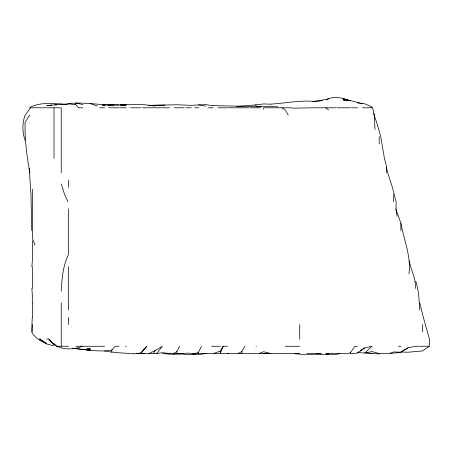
<?xml version="1.0" encoding="UTF-8"?>
<svg xmlns="http://www.w3.org/2000/svg" width="452" height="452" viewBox="0 0 452 452"><rect width="100%" height="100%" fill="white"/><g stroke="black" fill="none" stroke-linecap="round" stroke-linejoin="round"><path stroke-width="0.68" d="M299.71 339.034L299.71 324.581M32.261 302.902L32.358 295.676L31.86 288.449M429.236 346.26L415.326 346.26L408.099 347.774L400.873 352.04L408.099 352.215L422.552 350.938L429.236 346.26L429.4 339.034L423.349 317.355L419.801 302.902M408.947 273.997C411.32 256.572 403.958 240.215 400.964 223.418M32.256 317.355L31.612 331.808C34.674 337.621 40.652 341.554 46.793 343.588L39.567 339.034L40.895 339.034M61.246 291.224C61.896 278.652 62.862 266.036 68.472 254.583L68.472 208.965M31.883 266.77L32.425 259.544L32.341 240.588M223.096 346.26L220.22 353.487L220.22 351.091L223.096 346.26L227.446 346.26M198.541 353.487L198.541 352.125L201.445 346.26M176.862 353.487L176.862 351.588L179.557 346.26M241.899 353.487L241.899 351.515L244.888 346.26M153.46 353.487L155.183 350.549L162.409 346.26L156.754 353.487L136.238 353.487M29.691 115.023L25.114 122.249C24.657 139.239 26.781 156.126 29.877 172.833M328.615 353.487L348.215 353.487L350.289 352.758L355.001 346.26L357.515 346.26M144.674 353.238L140.73 353.487L146.753 346.26L140.73 353.029L133.504 353.939M72.41 348.232L90.151 350.356L82.925 349.215C92.434 350.65 102.316 351.859 111.83 350.001L115.158 346.26L119.057 346.26M358.628 351.848L357.515 352.566L364.741 353.023L371.968 346.26L364.741 347.904L357.515 353.108L350.289 353.487L350.289 352.758M29.425 107.796C40.872 101.129 55.138 104.169 67.817 104.197M360.295 350.775L364.741 347.904M369.996 353.198L371.968 353.487L364.741 353.023L371.968 351.599L379.194 353.487L393.647 353.17L400.873 352.215L408.099 347.774M198.541 352.125C192.75 355.978 185.337 354.215 178.834 353.786M173.641 353.487L176.862 351.588M326.446 99.711C333.593 95.705 342.198 97.756 349.407 100.57L343.062 98.813L362.775 103.74M238.074 353.487L241.899 351.515M148.962 353.487L155.183 350.549M389.856 353.487L393.647 351.933L400.873 352.215M259.149 353.487L263.578 351.735L270.804 353.487L191.315 353.487C183.992 352.102 176.969 355.634 169.636 353.927M206.293 353.487L198.541 354.634L192.631 354.119M213.666 353.487L220.22 351.091M46.793 339.034L48.799 339.034C55.969 349.978 71.246 350.933 82.309 346.26M255.035 105.124L263.578 103.932L270.804 104.209M339.797 353.487L335.836 354.583L326.073 354.018M321.389 100.287L328.615 98.807M320.242 353.487C311.869 355.283 303.077 354.441 294.602 353.679M156.754 353.487L162.409 352.701L169.636 353.487L183.207 353.487M61.246 104.796L68.472 103.847L75.699 104.717L78.535 107.796L82.925 107.796M90.151 350.458L90.151 348.786L82.925 349.582L75.699 348.577M61.246 104.124L46.793 105.542L52.048 105.231M314.163 101.338L322.688 100.57L312.846 101.451M68.472 103.655C82.919 101.92 97.395 104.598 111.83 105.26L108.542 105.26M312.846 101.497L314.163 101.395C299.608 100.129 285.24 103.265 270.804 104.118M212.994 105.825L205.767 104.593L191.315 105.339L176.862 104.774L148.618 105.356L151.9 105.536M103.288 105.101L104.604 105.028L102.632 105.09L111.83 104.632L119.057 105.056M236.645 106.44L256.352 104.887M86.863 348.978L90.151 348.786M159.127 105.553L162.409 105.384L148.618 105.463M54.675 105.096L56.647 105.028M102.632 105.084L104.604 105.028M121.684 105.096L126.277 104.977L121.023 105.09M108.542 105.186L140.73 104.333L155.183 105.898L151.9 105.695M227.446 353.487L228.763 353.475M260.951 106.678L212.994 105.627M99.598 107.796L104.604 107.796M108.587 107.796L119.057 107.796M119.836 107.796L126.277 107.796M130.622 107.796L140.73 107.796M142.403 107.796L162.409 107.796M162.923 107.796L169.636 107.796M174.252 107.796L184.088 107.796M185.862 107.796L191.315 107.796M194.603 107.796L198.541 107.796M208.282 107.796L212.994 107.796M217.915 107.796L227.446 107.796M228.266 107.796L249.125 107.796M250.267 107.796L260.55 107.796M314.163 107.796L292.484 108.152L291.077 107.796L263.578 107.796L263.578 109.271M314.609 107.796L335.836 107.796M336.78 107.796L350.289 107.796M351.351 107.796L357.515 107.796M362.397 107.796L372.612 107.796L374.329 115.023L374.99 129.475M68.472 346.26L56.545 346.26L54.02 343.384M75.699 346.26L104.604 346.26M125.357 346.26L126.277 346.26M211.559 346.26L220.22 346.26M255.996 346.26L256.352 346.26M285.257 346.26L299.71 346.26M398.444 346.26L400.873 346.26M299.71 353.487L263.578 353.441M306.936 353.487L321.389 353.487M133.504 353.487C123.842 353.289 114.136 352.667 104.604 351.023M151.245 105.536L148.618 105.508L149.928 105.536M260.951 106.785L256.352 106.689L263.578 106.305L278.031 106.825M165.036 105.163L148.618 105.367L153.872 105.548M137.781 353.487L140.73 353.628M326.073 353.78L328.615 353.972L321.389 354.509L316.79 354.08M350.289 100.553L343.062 99.977L350.379 100.57M162.494 353.487L169.636 354.165M379.194 354.012L370.216 353.278M357.515 102.898L364.741 103.802L371.968 107.062L371.968 107.796M366.792 352.752L368.16 352.961M198.541 104.83L205.767 106.203M82.925 104.548L75.699 102.994L75.699 104.717M54.02 345.842L46.793 344.051L39.567 339.034M90.151 103.576L97.378 106.045M281.952 107.796L285.257 109.83L288.212 115.023M325.773 107.796L328.615 109.994M48.799 339.034L54.02 344.458M67.992 201.739L64.602 194.513L61.246 183.936M373.493 113.277L376.601 122.249L380.753 136.702L384.426 158.381L386.33 165.607L386.42 172.833M395.754 208.965L400.873 223.062M34.962 245.091L32.341 237.865L32.341 189.083M409.252 260.86C410.879 270.2 416.258 278.822 415.326 288.449M415.823 281.223C418.761 290.568 419.258 300.405 419.529 310.128M25.114 140.244C22.216 132.052 22.097 123.345 25.114 115.136L30.566 107.796L61.246 107.796L61.246 172.833M386.42 167.409L387.737 172.833L392.381 187.286L396.105 201.739L396.059 208.965L397.059 216.192M31.747 230.644L30.979 194.513L29.227 168.234M422.552 324.581L422.552 331.808M400.873 223.418L400.873 230.644M393.647 194.513L393.647 201.739M379.194 136.702L379.194 143.928M140.73 353.029L140.73 353.487M111.83 350.001L111.83 352.294M68.472 180.06L68.472 187.286M68.472 266.77L68.472 310.128M68.472 317.355L68.472 324.581M61.246 302.902L61.246 346.26M54.02 107.796L54.02 158.381M32.341 266.77L32.341 288.449M32.341 302.902L32.341 317.355M32.341 324.581L32.341 331.808M126.277 104.711L120.368 105.084L126.277 104.74M113.141 105.152L111.83 105.158L113.141 105.158"/></g></svg>
